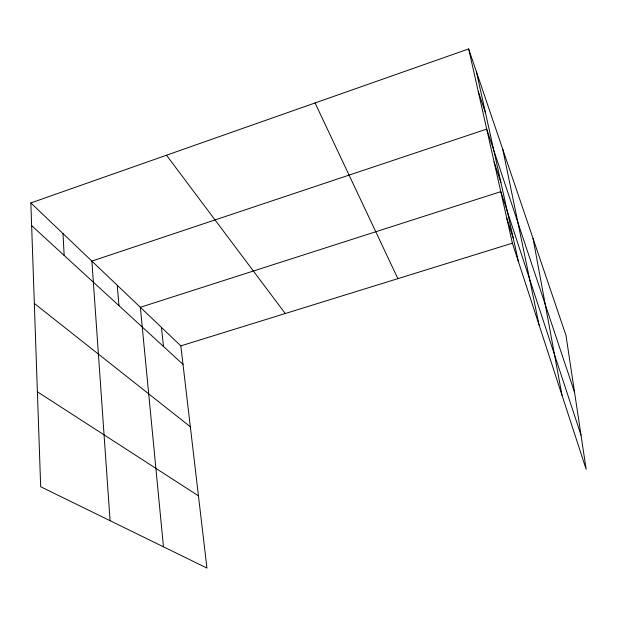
<?xml version="1.0" encoding="UTF-8"?>
<svg xmlns="http://www.w3.org/2000/svg" width="617" height="617" viewBox="0 0 617 617"><rect width="100%" height="100%" fill="white"/><g stroke="black" fill="none" stroke-linecap="round" stroke-linejoin="round"><path stroke-width="0.93" d="M30.85 202.939L180.827 345.867L206.942 568.08L40.676 486.744L30.85 202.939L468.665 48.92L565.982 335.393L586.15 469.298L512.395 243.175L468.665 48.92M180.827 345.867L512.395 243.175M37.39 391.795L198.45 495.852M34.328 303.448L190.337 426.771M31.637 225.637L183.002 364.362M166.49 155.222L285.255 313.521M315.063 102.954L397.872 278.645M478.214 91.347L485.564 113.181M574.558 392.335L486.713 129.1L91.887 261.107L110.081 520.694M494.109 161.963L500.896 182.439M580.998 435.108L500.796 191.648L140.344 307.289L163.459 546.809M506.858 218.603L513.167 237.838M476.324 71.472L518.481 261.832M502.747 149.245L539.088 325.02M533.049 238.44L562.025 395.35M161.453 327.403L163.505 346.492M117.253 285.278L118.965 305.67M62.996 233.573L64.176 255.453"/></g></svg>
